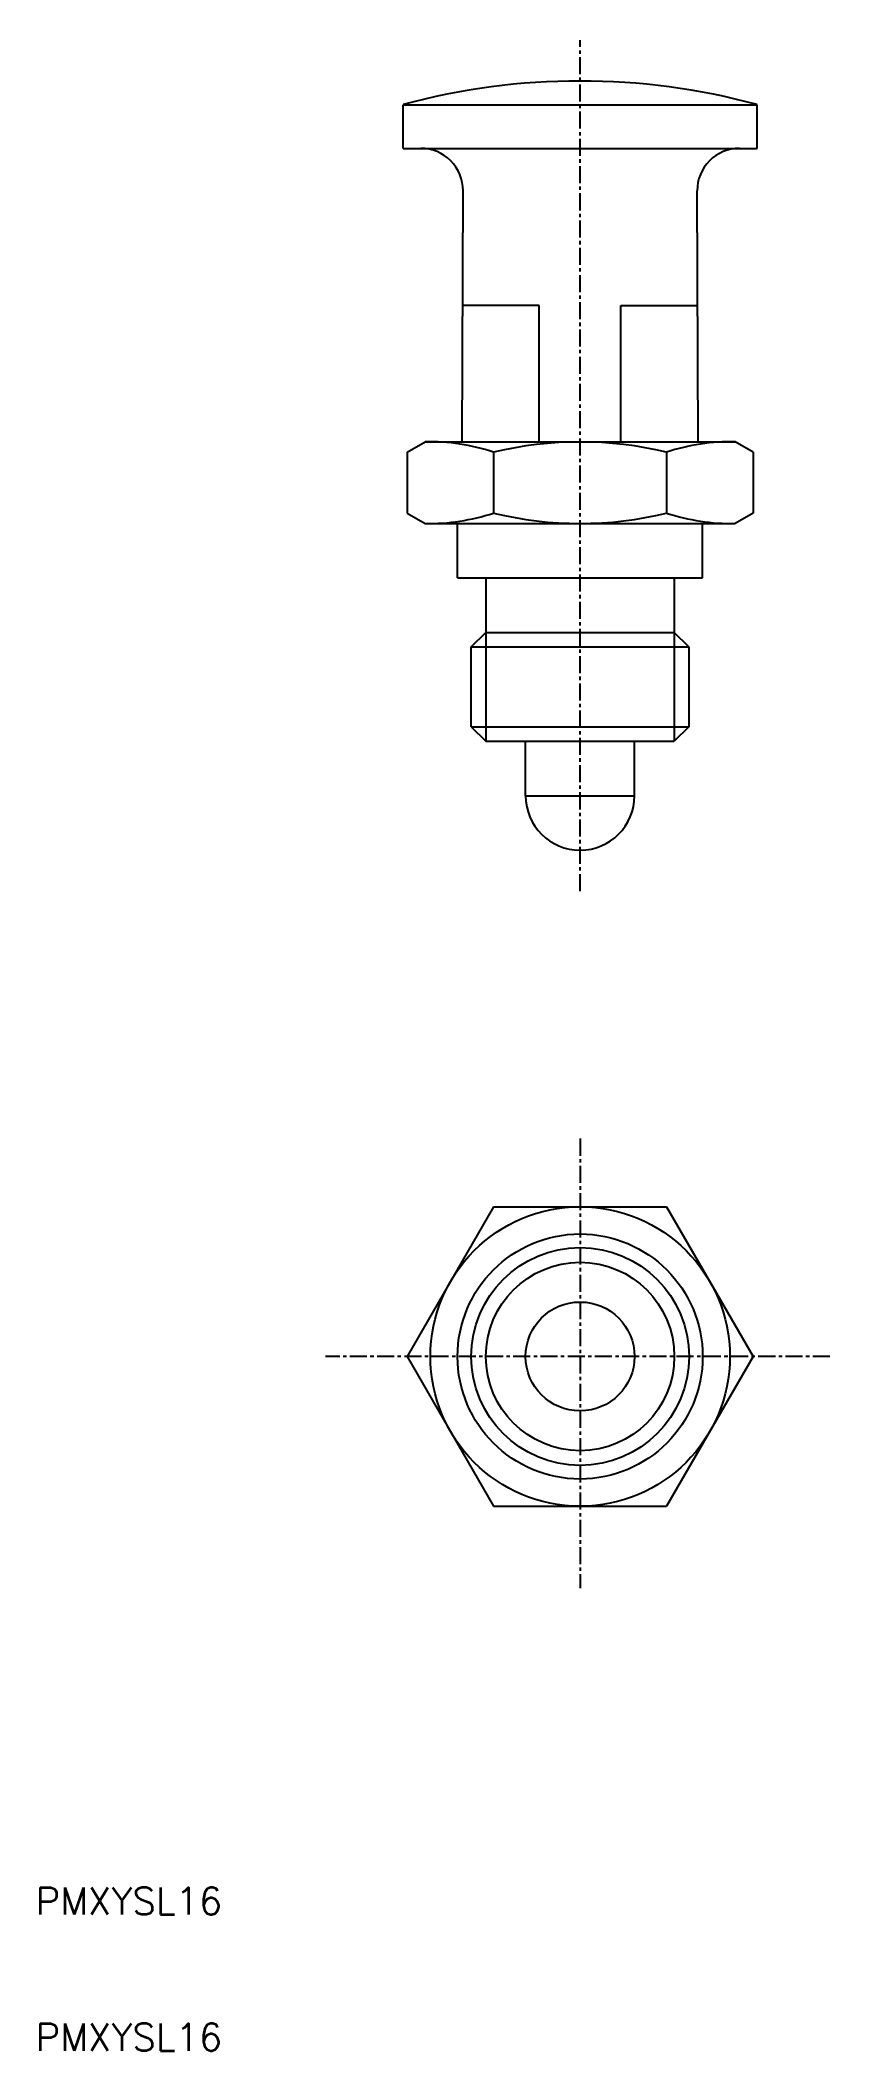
# Model space of a CAD drawing. Extents: x 10 to 68, y 10 to 158.
import ezdxf

# ---------------------------------------------------------------- set-up
doc = ezdxf.new("R2010")
doc.units = 0
doc.linetypes.add('CENTER', pattern=[2, 1.25, -0.25, 0.25, -0.25])
doc.layers.get('0').update_dxf_attribs({"linetype": 'CONTINUOUS'})
doc.layers.add('CENTER', color=1, linetype='CENTER')
doc.styles.get("Standard").update_dxf_attribs({"font": 'txt.shx'})

msp = doc.modelspace()

# ---------------------------------------------------------------- linework, layer by layer
at = {"color": 7, "linetype": 'CONTINUOUS'}
for p, q in [((37, 152.95), (63, 152.95)), ((37, 149.73), (37, 152.95)), ((63, 149.73), (63, 152.95)), ((37, 149.73), (63, 149.73)), ((41.33, 128.19), (41.4, 146.63)), ((58.67, 128.19), (58.6, 146.63)), ((47, 138.19), (41.37, 138.19)), ((47, 128.19), (47, 138.19)), ((53, 138.19), (58.63, 138.19)), ((53, 128.19), (53, 138.19)), ((37.3, 127.43), (38.61, 128.19)), ((37.3, 127.43), (37.3, 122.95)), ((38.61, 128.19), (61.39, 128.19)), ((43.65, 127.43), (43.65, 122.95)), ((56.35, 127.43), (56.35, 122.95)), ((62.7, 127.43), (61.39, 128.19)), ((62.7, 127.43), (62.7, 122.95)), ((37.3, 122.95), (38.61, 122.19)), ((62.7, 122.95), (61.39, 122.19)), ((38.61, 122.19), (61.39, 122.19)), ((41, 118.19), (41, 122.19)), ((59, 118.19), (59, 122.19)), ((41, 118.19), (59, 118.19)), ((43.08, 118.19), (43.08, 114.19)), ((56.92, 118.19), (56.92, 114.19)), ((42.01, 113.12), (43.08, 114.19)), ((43.08, 114.19), (56.92, 114.19)), ((57.99, 113.12), (56.92, 114.19)), ((42, 113.12), (58, 113.12)), ((42, 107.26), (42, 113.12)), ((58, 107.26), (58, 113.12)), ((42, 107.26), (58, 107.26)), ((42.01, 107.26), (43.08, 106.19)), ((57.99, 107.26), (56.92, 106.19)), ((43.08, 106.19), (56.92, 106.19)), ((46, 102.19), (46, 106.19)), ((54, 102.19), (54, 106.19)), ((46, 102.19), (54, 102.19)), ((43.65, 72), (37.3, 61)), ((43.65, 72), (56.35, 72)), ((56.35, 72), (62.7, 61)), ((37.3, 61), (43.65, 50)), ((62.7, 61), (56.35, 50)), ((43.65, 50), (56.35, 50))]:
    msp.add_line(p, q, dxfattribs=at)
at = {"color": 3, "linetype": 'CONTINUOUS'}
for p, q in [((43.08, 114.19), (43.08, 106.19)), ((56.92, 114.19), (56.92, 106.19))]:
    msp.add_line(p, q, dxfattribs=at)
at = {"color": 7, "linetype": 'CONTINUOUS'}
for radius in [11, 9, 8, 4]:
    msp.add_circle((50, 61), radius, dxfattribs=at)
at = {"color": 3, "linetype": 'CONTINUOUS'}
msp.add_circle((50, 61), 6.92, dxfattribs=at)
at = {"color": 7, "linetype": 'CONTINUOUS'}
for centre, radius, start, end in [((50, 105.07), 49.62, 74.8107, 105.1893), ((38.3, 146.64), 3.1, 359.8209, 90), ((61.7, 146.64), 3.1, 90, 180.1791), ((38.88, 112.9), 15.29, 71.8409, 91.0129), ((50, 101.24), 26.94, 76.3663, 103.6337), ((61.12, 112.9), 15.29, 88.9871, 108.1591), ((38.88, 137.48), 15.29, 268.9871, 288.1591), ((50, 149.13), 26.94, 256.3663, 283.6337), ((61.12, 137.48), 15.29, 251.8409, 271.0129), ((50, 102.19), 4, 180, 0)]:
    msp.add_arc(centre, radius, start, end, dxfattribs=at)
at = {"layer": 'CENTER', "color": 1, "linetype": 'CENTER'}
for p, q in [((50, 95.19), (50, 157.69)), ((50, 77), (50, 43.98)), ((68.34, 61), (31.3, 61))]:
    msp.add_line(p, q, dxfattribs=at)

# ---------------------------------------------------------------- texts
at = {"color": 7, "linetype": 'CONTINUOUS'}
for p in [(10, 20), (10, 10)]:
    msp.add_text('PMXYSL16', height=2, dxfattribs=at).set_placement(p)

doc.saveas('drawing.dxf')
